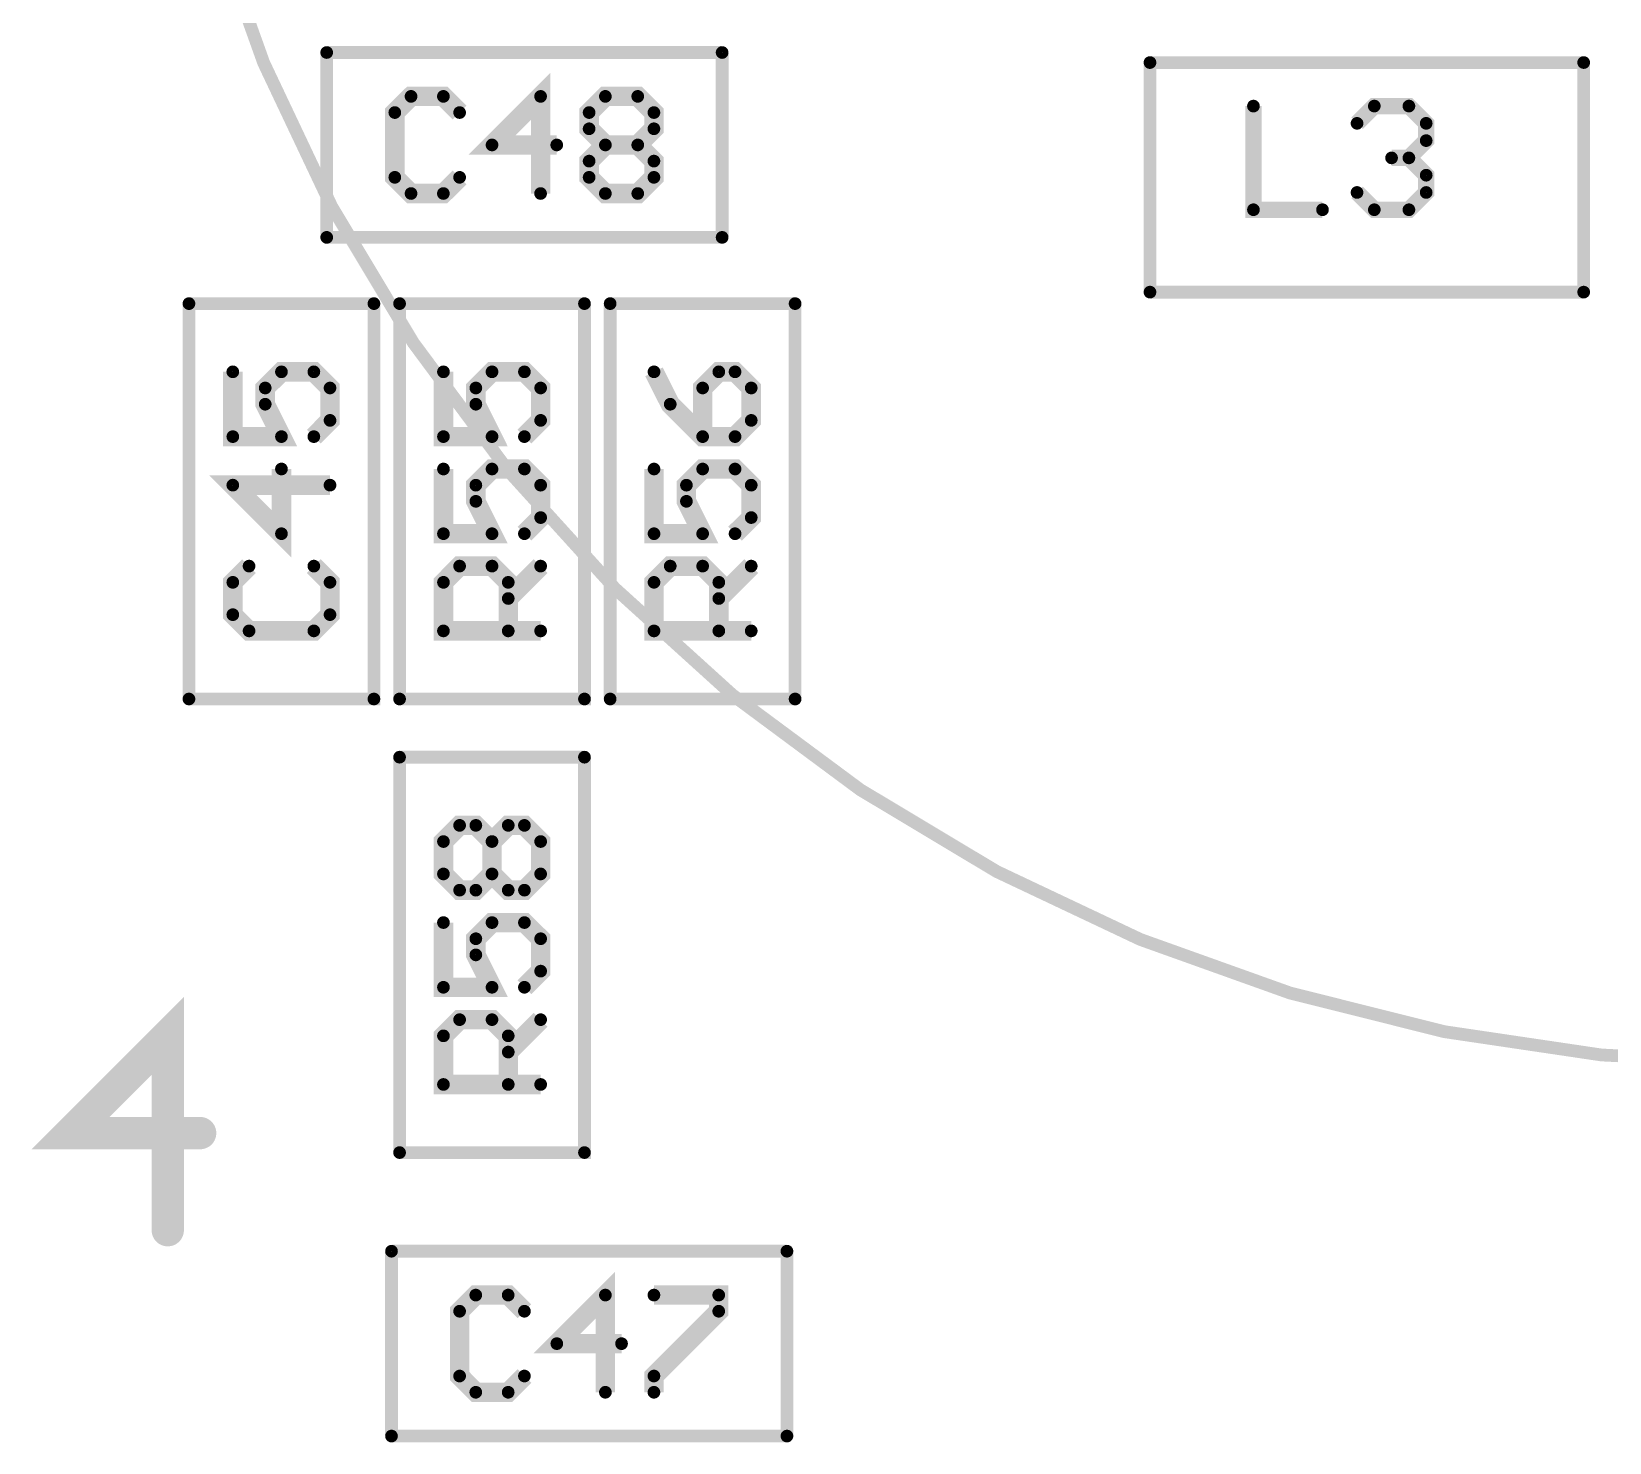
# Model space of a CAD drawing. Extents: x -4.2 to 14.8, y -3.5 to 8.8.
# Drawn here: x 0.0065479 to 0.0070349, y 0.0028895 to 0.003325 of the extents above; entities that cross this region are included whole.
import ezdxf

# ---------------------------------------------------------------- set-up
doc = ezdxf.new("R2010")
doc.units = 0
doc.layers.add('2D_LINE_00', color=1, linetype='CONTINUOUS')

# ---------------------------------------------------------------- blocks, each defined once
blk = doc.blocks.new('DRAWING_16')
at = {"layer": '2D_LINE_00', "const_width": 0.001}
blk.add_lwpolyline([(-0.00000197, 0, 1), (0.00000197, 0, 1)], format="xyb", close=True, dxfattribs=at)
blk = doc.blocks.new('DRAWING_17')
at = {"layer": '2D_LINE_00', "const_width": 0.001}
blk.add_lwpolyline([(-0.00000197, 0, 1), (0.00000197, 0, 1)], format="xyb", close=True, dxfattribs=at)
blk = doc.blocks.new('DRAWING_18')
at = {"layer": '2D_LINE_00', "const_width": 0.001}
blk.add_lwpolyline([(-0.00000197, 0, 1), (0.00000197, 0, 1)], format="xyb", close=True, dxfattribs=at)
blk = doc.blocks.new('DRAWING_19')
at = {"layer": '2D_LINE_00', "const_width": 0.001}
blk.add_lwpolyline([(-0.00000197, 0, 1), (0.00000197, 0, 1)], format="xyb", close=True, dxfattribs=at)
blk = doc.blocks.new('DRAWING_20')
at = {"layer": '2D_LINE_00', "const_width": 0.001}
blk.add_lwpolyline([(-0.00000197, 0, 1), (0.00000197, 0, 1)], format="xyb", close=True, dxfattribs=at)
blk = doc.blocks.new('SMOOTH_0$00001')
at = {"const_width": 0.00000499}
blk.add_lwpolyline([(-0.00000249, 0, 1), (0.00000249, 0, 1)], format="xyb", close=True, dxfattribs=at)
blk = doc.blocks.new('DRAWING_543')
at = {"layer": '2D_LINE_00', "const_width": 0.00001}
blk.add_lwpolyline([(0, 0), (0, 0.00005997), (-0.00002997, 0.00002997), (0.00001, 0.00002997)], dxfattribs=at)
at = {"layer": '2D_LINE_00'}
for p in [(0, 0.00005997), (-0.00002997, 0.00002997), (0.00001, 0.00002997), (0, 0)]:
    blk.add_blockref('SMOOTH_0$00001', p, dxfattribs=at)
blk = doc.blocks.new('SMOOTH_0$000003937')
at = {"const_width": 0.00000197}
blk.add_lwpolyline([(-0.00000097, 0, 1), (0.00000097, 0, 1)], format="xyb", close=True, dxfattribs=at)
blk = doc.blocks.new('DRAWING_802')
at = {"layer": '2D_LINE_00', "const_width": 0.00000394}
blk.add_lwpolyline([(0, 0), (0.00005709, 0)], dxfattribs=at)
at = {"layer": '2D_LINE_00'}
for p in [(0, 0), (0.00005709, 0)]:
    blk.add_blockref('SMOOTH_0$000003937', p, dxfattribs=at)
blk = doc.blocks.new('DRAWING_803')
at = {"layer": '2D_LINE_00', "const_width": 0.00000394}
blk.add_lwpolyline([(0, 0), (0.00005709, 0), (0.00005709, 0.00012205)], dxfattribs=at)
at = {"layer": '2D_LINE_00'}
for p in [(0.00005709, 0.00012205), (0, 0), (0.00005709, 0)]:
    blk.add_blockref('SMOOTH_0$000003937', p, dxfattribs=at)
blk = doc.blocks.new('DRAWING_804')
at = {"layer": '2D_LINE_00', "const_width": 0.00000394}
blk.add_lwpolyline([(0, 0), (0, 0.00012205)], dxfattribs=at)
at = {"layer": '2D_LINE_00'}
for p in [(0, 0.00012205), (0, 0)]:
    blk.add_blockref('SMOOTH_0$000003937', p, dxfattribs=at)
blk = doc.blocks.new('DRAWING_965')
at = {"layer": '2D_LINE_00', "const_width": 0.00000394}
blk.add_lwpolyline([(0, 0), (0.00005706, 0)], dxfattribs=at)
at = {"layer": '2D_LINE_00'}
for p in [(0, 0), (0.00005706, 0)]:
    blk.add_blockref('SMOOTH_0$000003937', p, dxfattribs=at)
blk = doc.blocks.new('DRAWING_966')
at = {"layer": '2D_LINE_00', "const_width": 0.00000394}
blk.add_lwpolyline([(0, 0), (0.00005706, 0), (0.00005706, 0.00012205)], dxfattribs=at)
at = {"layer": '2D_LINE_00'}
for p in [(0.00005706, 0.00012205), (0, 0), (0.00005706, 0)]:
    blk.add_blockref('SMOOTH_0$000003937', p, dxfattribs=at)
blk = doc.blocks.new('DRAWING_967')
at = {"layer": '2D_LINE_00', "const_width": 0.00000394}
blk.add_lwpolyline([(0, 0), (0, 0.00012205)], dxfattribs=at)
at = {"layer": '2D_LINE_00'}
for p in [(0, 0.00012205), (0, 0)]:
    blk.add_blockref('SMOOTH_0$000003937', p, dxfattribs=at)
blk = doc.blocks.new('DRAWING_972')
at = {"layer": '2D_LINE_00', "const_width": 0.00000394}
blk.add_lwpolyline([(0, 0), (0.00005709, 0)], dxfattribs=at)
at = {"layer": '2D_LINE_00'}
for p in [(0, 0), (0.00005709, 0)]:
    blk.add_blockref('SMOOTH_0$000003937', p, dxfattribs=at)
blk = doc.blocks.new('DRAWING_973')
at = {"layer": '2D_LINE_00', "const_width": 0.00000394}
blk.add_lwpolyline([(0, 0), (0.00005709, 0)], dxfattribs=at)
at = {"layer": '2D_LINE_00'}
for p in [(0, 0), (0.00005709, 0)]:
    blk.add_blockref('SMOOTH_0$000003937', p, dxfattribs=at)
blk = doc.blocks.new('DRAWING_974')
at = {"layer": '2D_LINE_00', "const_width": 0.00000394}
blk.add_lwpolyline([(0, 0), (0, 0.00012205)], dxfattribs=at)
at = {"layer": '2D_LINE_00'}
for p in [(0, 0.00012205), (0, 0)]:
    blk.add_blockref('SMOOTH_0$000003937', p, dxfattribs=at)
blk = doc.blocks.new('DRAWING_975')
at = {"layer": '2D_LINE_00', "const_width": 0.00000394}
blk.add_lwpolyline([(0, 0), (0, 0.00012205)], dxfattribs=at)
at = {"layer": '2D_LINE_00'}
for p in [(0, 0.00012205), (0, 0)]:
    blk.add_blockref('SMOOTH_0$000003937', p, dxfattribs=at)
blk = doc.blocks.new('DRAWING_976')
at = {"layer": '2D_LINE_00', "const_width": 0.00000394}
blk.add_lwpolyline([(0, 0), (0.00005706, 0)], dxfattribs=at)
at = {"layer": '2D_LINE_00'}
for p in [(0, 0), (0.00005706, 0)]:
    blk.add_blockref('SMOOTH_0$000003937', p, dxfattribs=at)
blk = doc.blocks.new('DRAWING_977')
at = {"layer": '2D_LINE_00', "const_width": 0.00000394}
blk.add_lwpolyline([(0, 0), (0.00005706, 0), (0.00005706, 0.00012205)], dxfattribs=at)
at = {"layer": '2D_LINE_00'}
for p in [(0.00005706, 0.00012205), (0, 0), (0.00005706, 0)]:
    blk.add_blockref('SMOOTH_0$000003937', p, dxfattribs=at)
blk = doc.blocks.new('DRAWING_978')
at = {"layer": '2D_LINE_00', "const_width": 0.00000394}
blk.add_lwpolyline([(0, 0), (0, 0.00012205)], dxfattribs=at)
at = {"layer": '2D_LINE_00'}
for p in [(0, 0.00012205), (0, 0)]:
    blk.add_blockref('SMOOTH_0$000003937', p, dxfattribs=at)
blk = doc.blocks.new('DRAWING_1006')
at = {"layer": '2D_LINE_00', "const_width": 0.00000394}
blk.add_lwpolyline([(0, 0), (0, 0.00005706)], dxfattribs=at)
at = {"layer": '2D_LINE_00'}
for p in [(0, 0.00005706), (0, 0)]:
    blk.add_blockref('SMOOTH_0$000003937', p, dxfattribs=at)
blk = doc.blocks.new('DRAWING_1007')
at = {"layer": '2D_LINE_00', "const_width": 0.00000394}
blk.add_lwpolyline([(0, 0), (0, 0.00005706)], dxfattribs=at)
at = {"layer": '2D_LINE_00'}
for p in [(0, 0.00005706), (0, 0)]:
    blk.add_blockref('SMOOTH_0$000003937', p, dxfattribs=at)
blk = doc.blocks.new('DRAWING_1008')
at = {"layer": '2D_LINE_00', "const_width": 0.00000394}
blk.add_lwpolyline([(0, 0), (0.00012205, 0)], dxfattribs=at)
at = {"layer": '2D_LINE_00'}
for p in [(0, 0), (0.00012205, 0)]:
    blk.add_blockref('SMOOTH_0$000003937', p, dxfattribs=at)
blk = doc.blocks.new('DRAWING_1009')
at = {"layer": '2D_LINE_00', "const_width": 0.00000394}
blk.add_lwpolyline([(0, 0), (0.00012205, 0)], dxfattribs=at)
at = {"layer": '2D_LINE_00'}
for p in [(0, 0), (0.00012205, 0)]:
    blk.add_blockref('SMOOTH_0$000003937', p, dxfattribs=at)
blk = doc.blocks.new('DRAWING_1010')
at = {"layer": '2D_LINE_00', "const_width": 0.00000394}
blk.add_lwpolyline([(0, 0), (0, 0.00005706)], dxfattribs=at)
at = {"layer": '2D_LINE_00'}
for p in [(0, 0.00005706), (0, 0)]:
    blk.add_blockref('SMOOTH_0$000003937', p, dxfattribs=at)
blk = doc.blocks.new('DRAWING_1011')
at = {"layer": '2D_LINE_00', "const_width": 0.00000394}
blk.add_lwpolyline([(0, 0), (0, 0.00005706)], dxfattribs=at)
at = {"layer": '2D_LINE_00'}
for p in [(0, 0.00005706), (0, 0)]:
    blk.add_blockref('SMOOTH_0$000003937', p, dxfattribs=at)
blk = doc.blocks.new('DRAWING_1012')
at = {"layer": '2D_LINE_00', "const_width": 0.00000394}
blk.add_lwpolyline([(0, 0), (0.00012205, 0)], dxfattribs=at)
at = {"layer": '2D_LINE_00'}
for p in [(0, 0), (0.00012205, 0)]:
    blk.add_blockref('SMOOTH_0$000003937', p, dxfattribs=at)
blk = doc.blocks.new('DRAWING_1013')
at = {"layer": '2D_LINE_00', "const_width": 0.00000394}
blk.add_lwpolyline([(0, 0), (0.00012205, 0)], dxfattribs=at)
at = {"layer": '2D_LINE_00'}
for p in [(0, 0), (0.00012205, 0)]:
    blk.add_blockref('SMOOTH_0$000003937', p, dxfattribs=at)
blk = doc.blocks.new('DRAWING_1186')
at = {"layer": '2D_LINE_00', "const_width": 0.00000394}
blk.add_lwpolyline([(0, 0), (0.00013386, 0)], dxfattribs=at)
at = {"layer": '2D_LINE_00'}
for p in [(0, 0), (0.00013386, 0)]:
    blk.add_blockref('SMOOTH_0$000003937', p, dxfattribs=at)
blk = doc.blocks.new('DRAWING_1187')
at = {"layer": '2D_LINE_00', "const_width": 0.00000394}
blk.add_lwpolyline([(0, 0), (0.00013386, 0)], dxfattribs=at)
at = {"layer": '2D_LINE_00'}
for p in [(0, 0), (0.00013386, 0)]:
    blk.add_blockref('SMOOTH_0$000003937', p, dxfattribs=at)
blk = doc.blocks.new('DRAWING_1188')
at = {"layer": '2D_LINE_00', "const_width": 0.00000394}
blk.add_lwpolyline([(0, 0), (0, 0.00007087)], dxfattribs=at)
at = {"layer": '2D_LINE_00'}
for p in [(0, 0.00007087), (0, 0)]:
    blk.add_blockref('SMOOTH_0$000003937', p, dxfattribs=at)
blk = doc.blocks.new('DRAWING_1189')
at = {"layer": '2D_LINE_00', "const_width": 0.00000394}
blk.add_lwpolyline([(0, 0), (0, 0.00007087)], dxfattribs=at)
at = {"layer": '2D_LINE_00'}
for p in [(0, 0.00007087), (0, 0)]:
    blk.add_blockref('SMOOTH_0$000003937', p, dxfattribs=at)
blk = doc.blocks.new('DRAWING_1251')
at = {"layer": '2D_LINE_00', "const_width": 0.00000601}
blk.add_lwpolyline([(0, 0), (-0.00000501, -0.00000501), (-0.00000501, -0.00001499), (0, -0.00002), (0.00002, -0.00002), (0.00002499, -0.00001499), (0.00002499, -0.00000501), (0.00002, 0)], dxfattribs=at)
at = {"layer": '2D_LINE_00'}
for p in [(0, 0), (0.00002, 0), (-0.00000501, -0.00000501), (0.00002499, -0.00000501), (-0.00000501, -0.00001499), (0.00002499, -0.00001499), (0, -0.00002), (0.00002, -0.00002)]:
    blk.add_blockref('SMOOTH_0$000003937', p, dxfattribs=at)
blk = doc.blocks.new('DRAWING_1252')
at = {"layer": '2D_LINE_00', "const_width": 0.00000601}
blk.add_lwpolyline([(0, 0), (-0.00003, 0), (-0.00001499, -0.00001499), (-0.00001499, 0.00000499)], dxfattribs=at)
at = {"layer": '2D_LINE_00'}
for p in [(-0.00001499, 0.00000499), (-0.00003, 0), (0, 0), (-0.00001499, -0.00001499)]:
    blk.add_blockref('SMOOTH_0$000003937', p, dxfattribs=at)
blk = doc.blocks.new('DRAWING_1253')
at = {"layer": '2D_LINE_00', "const_width": 0.00000601}
blk.add_lwpolyline([(0, 0), (0, -0.00002), (0.00001501, -0.00002), (0.00001, -0.00001), (0.00001, -0.00000499), (0.00001501, 0), (0.00002501, 0), (0.00003, -0.00000499), (0.00003, -0.00001499), (0.00002501, -0.00002)], dxfattribs=at)
at = {"layer": '2D_LINE_00'}
for p in [(0, 0), (0.00001501, 0), (0.00002501, 0), (0.00001, -0.00000499), (0.00003, -0.00000499), (0.00001, -0.00001), (0.00003, -0.00001499), (0, -0.00002), (0.00001501, -0.00002), (0.00002501, -0.00002)]:
    blk.add_blockref('SMOOTH_0$000003937', p, dxfattribs=at)
blk = doc.blocks.new('DRAWING_1320')
at = {"layer": '2D_LINE_00', "const_width": 0.00000601}
blk.add_lwpolyline([(0, 0), (-0.00003, 0), (-0.00003, 0.00001501), (-0.00002501, 0.00002), (-0.00001501, 0.00002), (-0.00001, 0.00001501), (-0.00001, 0)], dxfattribs=at)
at = {"layer": '2D_LINE_00'}
for p in [(-0.00002501, 0.00002), (-0.00001501, 0.00002), (-0.00003, 0.00001501), (-0.00001, 0.00001501), (-0.00003, 0), (-0.00001, 0), (0, 0)]:
    blk.add_blockref('SMOOTH_0$000003937', p, dxfattribs=at)
blk = doc.blocks.new('DRAWING_1321')
at = {"layer": '2D_LINE_00', "const_width": 0.00000601}
blk.add_lwpolyline([(0, 0), (0.00001, 0.00001)], dxfattribs=at)
at = {"layer": '2D_LINE_00'}
for p in [(0.00001, 0.00001), (0, 0)]:
    blk.add_blockref('SMOOTH_0$000003937', p, dxfattribs=at)
blk = doc.blocks.new('DRAWING_1322')
at = {"layer": '2D_LINE_00', "const_width": 0.00000601}
blk.add_lwpolyline([(0, 0), (0, -0.00001997), (0.00001499, -0.00001997), (0.00001, -0.00000997), (0.00001, -0.00000499), (0.00001499, 0), (0.00002499, 0), (0.00003, -0.00000499), (0.00003, -0.00001499), (0.00002499, -0.00001997)], dxfattribs=at)
at = {"layer": '2D_LINE_00'}
for p in [(0, 0), (0.00001499, 0), (0.00002499, 0), (0.00001, -0.00000499), (0.00003, -0.00000499), (0.00001, -0.00000997), (0.00003, -0.00001499), (0, -0.00001997), (0.00001499, -0.00001997), (0.00002499, -0.00001997)]:
    blk.add_blockref('SMOOTH_0$000003937', p, dxfattribs=at)
blk = doc.blocks.new('DRAWING_1323')
at = {"layer": '2D_LINE_00', "const_width": 0.00000601}
blk.add_lwpolyline([(0, 0), (-0.00000499, 0.00000501), (-0.00000499, 0.00001501), (0, 0.00002), (0.00000501, 0.00002), (0.00001, 0.00001501), (0.00001501, 0.00002), (0.00002, 0.00002), (0.00002501, 0.00001501), (0.00002501, 0.00000501), (0.00002, 0), (0.00001501, 0), (0.00001, 0.00000501), (0.00000501, 0), (0, 0)], dxfattribs=at)
at = {"layer": '2D_LINE_00'}
for p in [(0, 0.00002), (0.00000501, 0.00002), (0.00001501, 0.00002), (0.00002, 0.00002), (-0.00000499, 0.00001501), (0.00001, 0.00001501), (0.00002501, 0.00001501), (-0.00000499, 0.00000501), (0.00001, 0.00000501), (0.00002501, 0.00000501), (0, 0), (0, 0), (0.00000501, 0), (0.00001501, 0), (0.00002, 0)]:
    blk.add_blockref('SMOOTH_0$000003937', p, dxfattribs=at)
blk = doc.blocks.new('DRAWING_1324')
at = {"layer": '2D_LINE_00', "const_width": 0.00000601}
blk.add_lwpolyline([(0, 0), (0, 0.00001)], dxfattribs=at)
at = {"layer": '2D_LINE_00'}
for p in [(0, 0.00001), (0, 0)]:
    blk.add_blockref('SMOOTH_0$000003937', p, dxfattribs=at)
blk = doc.blocks.new('DRAWING_1329')
at = {"layer": '2D_LINE_00', "const_width": 0.00000601}
blk.add_lwpolyline([(0, 0), (-0.00003, 0), (-0.00003, 0.00001499), (-0.00002499, 0.00002), (-0.00001499, 0.00002), (-0.00001, 0.00001499), (-0.00001, 0)], dxfattribs=at)
at = {"layer": '2D_LINE_00'}
for p in [(-0.00002499, 0.00002), (-0.00001499, 0.00002), (-0.00003, 0.00001499), (-0.00001, 0.00001499), (-0.00003, 0), (-0.00001, 0), (0, 0)]:
    blk.add_blockref('SMOOTH_0$000003937', p, dxfattribs=at)
blk = doc.blocks.new('DRAWING_1330')
at = {"layer": '2D_LINE_00', "const_width": 0.00000601}
blk.add_lwpolyline([(0, 0), (0.00001, 0.00001)], dxfattribs=at)
at = {"layer": '2D_LINE_00'}
for p in [(0.00001, 0.00001), (0, 0)]:
    blk.add_blockref('SMOOTH_0$000003937', p, dxfattribs=at)
blk = doc.blocks.new('DRAWING_1331')
at = {"layer": '2D_LINE_00', "const_width": 0.00000601}
blk.add_lwpolyline([(0, 0), (0, -0.00001997), (0.00001501, -0.00001997), (0.00001, -0.00000997), (0.00001, -0.00000499), (0.00001501, 0), (0.00002501, 0), (0.00003, -0.00000499), (0.00003, -0.00001499), (0.00002501, -0.00001997)], dxfattribs=at)
at = {"layer": '2D_LINE_00'}
for p in [(0, 0), (0.00001501, 0), (0.00002501, 0), (0.00001, -0.00000499), (0.00003, -0.00000499), (0.00001, -0.00000997), (0.00003, -0.00001499), (0, -0.00001997), (0.00001501, -0.00001997), (0.00002501, -0.00001997)]:
    blk.add_blockref('SMOOTH_0$000003937', p, dxfattribs=at)
blk = doc.blocks.new('DRAWING_1332')
at = {"layer": '2D_LINE_00', "const_width": 0.00000601}
blk.add_lwpolyline([(0, 0), (0.00000501, -0.00001), (0.00001501, -0.00002), (0.00002501, -0.00002), (0.00003, -0.00001499), (0.00003, -0.00000499), (0.00002501, 0), (0.00002, 0), (0.00001501, -0.00000499), (0.00001501, -0.00002)], dxfattribs=at)
at = {"layer": '2D_LINE_00'}
for p in [(0, 0), (0.00002, 0), (0.00002501, 0), (0.00001501, -0.00000499), (0.00003, -0.00000499), (0.00000501, -0.00001), (0.00003, -0.00001499), (0.00001501, -0.00002), (0.00001501, -0.00002), (0.00002501, -0.00002)]:
    blk.add_blockref('SMOOTH_0$000003937', p, dxfattribs=at)
blk = doc.blocks.new('DRAWING_1333')
at = {"layer": '2D_LINE_00', "const_width": 0.00000601}
blk.add_lwpolyline([(0, 0), (-0.00003, 0), (-0.00003, 0.00001499), (-0.00002501, 0.00002), (-0.00001501, 0.00002), (-0.00001, 0.00001499), (-0.00001, 0)], dxfattribs=at)
at = {"layer": '2D_LINE_00'}
for p in [(-0.00002501, 0.00002), (-0.00001501, 0.00002), (-0.00003, 0.00001499), (-0.00001, 0.00001499), (-0.00003, 0), (-0.00001, 0), (0, 0)]:
    blk.add_blockref('SMOOTH_0$000003937', p, dxfattribs=at)
blk = doc.blocks.new('DRAWING_1334')
at = {"layer": '2D_LINE_00', "const_width": 0.00000601}
blk.add_lwpolyline([(0, 0), (0.00001, 0.00001)], dxfattribs=at)
at = {"layer": '2D_LINE_00'}
for p in [(0.00001, 0.00001), (0, 0)]:
    blk.add_blockref('SMOOTH_0$000003937', p, dxfattribs=at)
blk = doc.blocks.new('DRAWING_1335')
at = {"layer": '2D_LINE_00', "const_width": 0.00000601}
blk.add_lwpolyline([(0, 0), (0, -0.00001997), (0.00001499, -0.00001997), (0.00001, -0.00000997), (0.00001, -0.00000499), (0.00001499, 0), (0.00002499, 0), (0.00003, -0.00000499), (0.00003, -0.00001499), (0.00002499, -0.00001997)], dxfattribs=at)
at = {"layer": '2D_LINE_00'}
for p in [(0, 0), (0.00001499, 0), (0.00002499, 0), (0.00001, -0.00000499), (0.00003, -0.00000499), (0.00001, -0.00000997), (0.00003, -0.00001499), (0, -0.00001997), (0.00001499, -0.00001997), (0.00002499, -0.00001997)]:
    blk.add_blockref('SMOOTH_0$000003937', p, dxfattribs=at)
blk = doc.blocks.new('DRAWING_1336')
at = {"layer": '2D_LINE_00', "const_width": 0.00000601}
blk.add_lwpolyline([(0, 0), (0, -0.00002), (0.00001499, -0.00002), (0.00001, -0.00001), (0.00001, -0.00000499), (0.00001499, 0), (0.00002499, 0), (0.00003, -0.00000499), (0.00003, -0.00001499), (0.00002499, -0.00002)], dxfattribs=at)
at = {"layer": '2D_LINE_00'}
for p in [(0, 0), (0.00001499, 0), (0.00002499, 0), (0.00001, -0.00000499), (0.00003, -0.00000499), (0.00001, -0.00001), (0.00003, -0.00001499), (0, -0.00002), (0.00001499, -0.00002), (0.00002499, -0.00002)]:
    blk.add_blockref('SMOOTH_0$000003937', p, dxfattribs=at)
blk = doc.blocks.new('DRAWING_1359')
at = {"layer": '2D_LINE_00', "const_width": 0.00000601}
blk.add_lwpolyline([(0, 0), (-0.00000501, 0.00000499), (-0.00001499, 0.00000499), (-0.00002, 0), (-0.00002, -0.00002), (-0.00001499, -0.00002499), (-0.00000501, -0.00002499), (0, -0.00002)], dxfattribs=at)
at = {"layer": '2D_LINE_00'}
for p in [(-0.00001499, 0.00000499), (-0.00000501, 0.00000499), (-0.00002, 0), (0, 0), (-0.00002, -0.00002), (0, -0.00002), (-0.00001499, -0.00002499), (-0.00000501, -0.00002499)]:
    blk.add_blockref('SMOOTH_0$000003937', p, dxfattribs=at)
blk = doc.blocks.new('DRAWING_1360')
at = {"layer": '2D_LINE_00', "const_width": 0.00000601}
blk.add_lwpolyline([(0, 0), (0, 0.00002997), (-0.00001499, 0.00001499), (0.00000499, 0.00001499)], dxfattribs=at)
at = {"layer": '2D_LINE_00'}
for p in [(0, 0.00002997), (-0.00001499, 0.00001499), (0.00000499, 0.00001499), (0, 0)]:
    blk.add_blockref('SMOOTH_0$000003937', p, dxfattribs=at)
blk = doc.blocks.new('DRAWING_1361')
at = {"layer": '2D_LINE_00', "const_width": 0.00000601}
blk.add_lwpolyline([(0, 0), (0.00000501, 0.00000499), (0.00001501, 0.00000499), (0.00002, 0), (0.00002, -0.00000501), (0.00001501, -0.00001), (0.00002, -0.00001499), (0.00002, -0.00002), (0.00001501, -0.00002499), (0.00000501, -0.00002499), (0, -0.00002), (0, -0.00001499), (0.00000501, -0.00001), (0, -0.00000501), (0, 0)], dxfattribs=at)
at = {"layer": '2D_LINE_00'}
for p in [(0.00000501, 0.00000499), (0.00001501, 0.00000499), (0, 0), (0, 0), (0.00002, 0), (0, -0.00000501), (0.00002, -0.00000501), (0.00000501, -0.00001), (0.00001501, -0.00001), (0, -0.00001499), (0.00002, -0.00001499), (0, -0.00002), (0.00002, -0.00002), (0.00000501, -0.00002499), (0.00001501, -0.00002499)]:
    blk.add_blockref('SMOOTH_0$000003937', p, dxfattribs=at)
blk = doc.blocks.new('DRAWING_1362')
at = {"layer": '2D_LINE_00', "const_width": 0.00000601}
blk.add_lwpolyline([(0, 0), (0.00001, 0)], dxfattribs=at)
at = {"layer": '2D_LINE_00'}
for p in [(0, 0), (0.00001, 0)]:
    blk.add_blockref('SMOOTH_0$000003937', p, dxfattribs=at)
blk = doc.blocks.new('DRAWING_1363')
at = {"layer": '2D_LINE_00', "const_width": 0.00000601}
blk.add_lwpolyline([(0, 0), (-0.00000501, 0.00000499), (-0.00001501, 0.00000499), (-0.00002, 0), (-0.00002, -0.00002), (-0.00001501, -0.00002501), (-0.00000501, -0.00002501), (0, -0.00002)], dxfattribs=at)
at = {"layer": '2D_LINE_00'}
for p in [(-0.00001501, 0.00000499), (-0.00000501, 0.00000499), (-0.00002, 0), (0, 0), (-0.00002, -0.00002), (0, -0.00002), (-0.00001501, -0.00002501), (-0.00000501, -0.00002501)]:
    blk.add_blockref('SMOOTH_0$000003937', p, dxfattribs=at)
blk = doc.blocks.new('DRAWING_1364')
at = {"layer": '2D_LINE_00', "const_width": 0.00000601}
blk.add_lwpolyline([(0, 0), (0, 0.00003), (-0.00001499, 0.00001501), (0.00000499, 0.00001501)], dxfattribs=at)
at = {"layer": '2D_LINE_00'}
for p in [(0, 0.00003), (-0.00001499, 0.00001501), (0.00000499, 0.00001501), (0, 0)]:
    blk.add_blockref('SMOOTH_0$000003937', p, dxfattribs=at)
blk = doc.blocks.new('DRAWING_1365')
at = {"layer": '2D_LINE_00', "const_width": 0.00000601}
blk.add_lwpolyline([(0, 0), (0.00002, 0), (0.00002, -0.00000499), (0, -0.00002499), (0, -0.00003)], dxfattribs=at)
at = {"layer": '2D_LINE_00'}
for p in [(0, 0), (0.00002, 0), (0.00002, -0.00000499), (0, -0.00002499), (0, -0.00003)]:
    blk.add_blockref('SMOOTH_0$000003937', p, dxfattribs=at)
blk = doc.blocks.new('DRAWING_2858')
at = {"layer": '2D_LINE_00', "const_width": 0.00000501}
blk.add_lwpolyline([(0, 0), (0, -0.00003199), (0.00002131, -0.00003199)], dxfattribs=at)
at = {"layer": '2D_LINE_00'}
for p in [(0, 0), (0, -0.00003199), (0.00002131, -0.00003199)]:
    blk.add_blockref('SMOOTH_0$000003937', p, dxfattribs=at)
blk = doc.blocks.new('DRAWING_2859')
at = {"layer": '2D_LINE_00', "const_width": 0.00000501}
blk.add_lwpolyline([(0, 0), (0.00000533, 0.00000533), (0.00001601, 0.00000533), (0.00002134, 0), (0.00002134, -0.00000533), (0.00001601, -0.00001066), (0.00001066, -0.00001066), (0.00001601, -0.00001066), (0.00002134, -0.00001601), (0.00002134, -0.00002134), (0.00001601, -0.00002667), (0.00000533, -0.00002667), (0, -0.00002134)], dxfattribs=at)
at = {"layer": '2D_LINE_00'}
for p in [(0.00000533, 0.00000533), (0.00001601, 0.00000533), (0, 0), (0.00002134, 0), (0.00002134, -0.00000533), (0.00001066, -0.00001066), (0.00001601, -0.00001066), (0.00001601, -0.00001066), (0.00002134, -0.00001601), (0, -0.00002134), (0.00002134, -0.00002134), (0.00000533, -0.00002667), (0.00001601, -0.00002667)]:
    blk.add_blockref('SMOOTH_0$000003937', p, dxfattribs=at)

msp = doc.modelspace()

# ---------------------------------------------------------------- block references
for name, p in [('DRAWING_16', (0.00708147, 0.00350669)), ('DRAWING_17', (0.00708147, 0.00350669)), ('DRAWING_18', (0.00708147, 0.00350669)), ('DRAWING_19', (0.00708147, 0.00350669)), ('DRAWING_20', (0.00708147, 0.00350669)), ('DRAWING_1007', (0.00663898, 0.00326147)), ('DRAWING_1009', (0.00663898, 0.00331853)), ('DRAWING_1006', (0.00676102, 0.00326147)), ('DRAWING_1187', (0.00689307, 0.00331543)), ('DRAWING_1188', (0.00689307, 0.00324457)), ('DRAWING_1189', (0.00702693, 0.00324457)), ('DRAWING_1360', (0.00670499, 0.00327501)), ('DRAWING_1359', (0.00668, 0.0033)), ('DRAWING_1361', (0.00671997, 0.0033)), ('DRAWING_2858', (0.00692501, 0.00330199)), ('DRAWING_2859', (0.00695698, 0.00329667)), ('DRAWING_1362', (0.00672499, 0.00329)), ('DRAWING_1008', (0.00663898, 0.00326147)), ('DRAWING_1186', (0.00689307, 0.00324457)), ('DRAWING_802', (0.00659646, 0.00324102)), ('DRAWING_803', (0.00659646, 0.00311898)), ('DRAWING_804', (0.00659646, 0.00311898)), ('DRAWING_976', (0.00666147, 0.00324102)), ('DRAWING_977', (0.00666147, 0.00311898)), ('DRAWING_978', (0.00666147, 0.00311898)), ('DRAWING_973', (0.00672646, 0.00324102)), ('DRAWING_974', (0.00672646, 0.00311898)), ('DRAWING_975', (0.00678354, 0.00311898)), ('DRAWING_1253', (0.00661, 0.00321997)), ('DRAWING_1336', (0.00667501, 0.00321997)), ('DRAWING_1332', (0.00674, 0.00321997)), ('DRAWING_1252', (0.00664, 0.00318499)), ('DRAWING_1335', (0.00667501, 0.00318997)), ('DRAWING_1331', (0.00674, 0.00318997)), ('DRAWING_1251', (0.00661501, 0.00316)), ('DRAWING_1333', (0.00670501, 0.00314)), ('DRAWING_1334', (0.00669501, 0.00315)), ('DRAWING_1329', (0.00677, 0.00314)), ('DRAWING_1330', (0.00676, 0.00315)), ('DRAWING_972', (0.00672646, 0.00311898)), ('DRAWING_965', (0.00666147, 0.00310102)), ('DRAWING_966', (0.00666147, 0.00297898)), ('DRAWING_967', (0.00666147, 0.00297898)), ('DRAWING_1323', (0.00668, 0.00305997)), ('DRAWING_1324', (0.00669, 0.00306499)), ('DRAWING_1322', (0.00667501, 0.00304997)), ('DRAWING_543', (0.00658992, 0.00295501)), ('DRAWING_1320', (0.00670501, 0.003)), ('DRAWING_1321', (0.00669501, 0.00301)), ('DRAWING_1010', (0.00665898, 0.00289147)), ('DRAWING_1012', (0.00665898, 0.00294853)), ('DRAWING_1011', (0.00678102, 0.00289147)), ('DRAWING_1364', (0.00672499, 0.00290499)), ('DRAWING_1363', (0.0067, 0.00293)), ('DRAWING_1365', (0.00673997, 0.00293499)), ('DRAWING_1013', (0.00665898, 0.00289147))]:
    msp.add_blockref(name, p)

doc.saveas('drawing.dxf')
